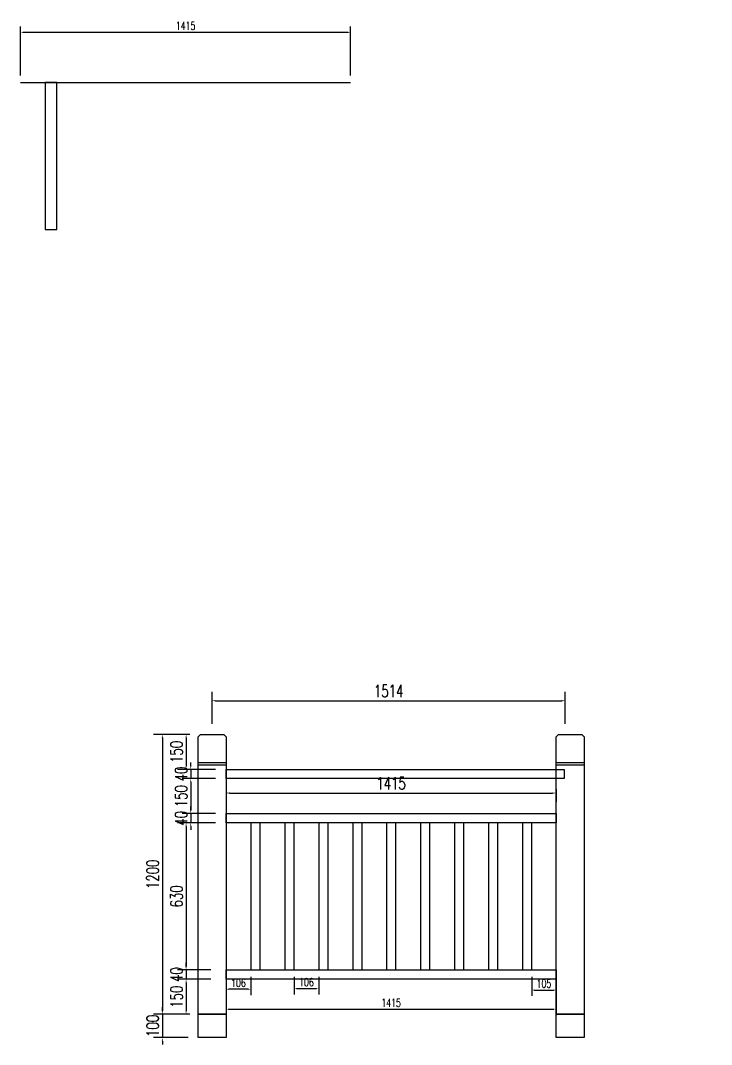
# Model space of a CAD drawing. Header units: millimetres. Extents: x -38645 to 143575, y -84298 to 156976.
# Drawn here: x 103269 to 106231, y -74468 to -70077 of the extents above; entities that cross this region are included whole.
import ezdxf

# ---------------------------------------------------------------- set-up
doc = ezdxf.new("R2010")
doc.units = ezdxf.units.MM
doc.header["$LTSCALE"] = 1000
doc.layers.add('W-PLASTIC_RAILINGS塑木栏杆', color=6, linetype='Continuous')
doc.layers.add('W-STEEL_FRAME钢架', color=3, linetype='Continuous')
doc.styles.add('STANDARD_T3', font='simplex.shx', dxfattribs={"width": 0.7, "bigfont": 'gbcbig.shx'})
doc.dimstyles.new('W&&10', dxfattribs={"dimtxt": 35, "dimasz": 10, "dimexe": 25, "dimexo": 30, "dimgap": 10, "dimtad": 1, "dimdec": 0, "dimzin": 0, "dimdsep": 46, "dimtxsty": 'STANDARD_T3', "dimcen": 0.09, "dimclrd": 1, "dimclre": 1, "dimclrt": 7, "dimazin": 2, "dimtfac": 1, "dimtdec": 0, "dimtix": 1, "dimtmove": 2, "dimatfit": 3, "dimfxl": 100, "dimtolj": 1, "dimtzin": 0, "dimarcsym": 0})
doc.dimstyles.new('W&&15', dxfattribs={"dimtxt": 52.5, "dimasz": 15, "dimexe": 37.5, "dimexo": 45, "dimgap": 15, "dimtad": 1, "dimdec": 0, "dimzin": 0, "dimdsep": 46, "dimtxsty": 'STANDARD_T3', "dimcen": 0.09, "dimclrd": 1, "dimclre": 1, "dimclrt": 7, "dimazin": 2, "dimtfac": 1, "dimtdec": 0, "dimtix": 1, "dimtmove": 2, "dimatfit": 3, "dimfxl": 100, "dimtolj": 1, "dimtzin": 0, "dimarcsym": 0})

# ---------------------------------------------------------------- blocks, each defined once
blk = doc.blocks.new('*D65')
at = {"layer": 'Defpoints', "color": 0, "transparency": 16777216}
for p in [(105604.2, -72993.7), (104090.2, -73137.9), (105604.2, -73137.9)]:
    blk.add_point(p, dxfattribs=at)
at = {"layer": 'W-PLASTIC_RAILINGS塑木栏杆', "color": 1, "lineweight": -2, "transparency": 16777216}
for p, q in [((104090.2, -73092.9), (104090.2, -72956.2)), ((105604.2, -73092.9), (105604.2, -72956.2)), ((104105.2, -72993.7), (105589.2, -72993.7))]:
    blk.add_line(p, q, dxfattribs=at)
at = {"layer": 'W-PLASTIC_RAILINGS塑木栏杆', "color": 1, "transparency": 16777216}
for points in [[(104105.2, -72991.2), (104105.2, -72996.2), (104090.2, -72993.7)], [(105589.2, -72991.2), (105589.2, -72996.2), (105604.2, -72993.7)]]:
    blk.add_solid(points, dxfattribs=at)
at = {"layer": 'W-PLASTIC_RAILINGS塑木栏杆', "color": 7, "transparency": 16777216, "insert": (104847.2, -72952.4), "char_height": 52.5, "attachment_point": 5, "style": 'STANDARD_T3'}
blk.add_mtext('\\A1;1514', dxfattribs=at)
blk = doc.blocks.new('*D66')
at = {"layer": 'Defpoints', "color": 0, "transparency": 16777216}
for p in [(104040.2, -73137.9), (103877.2, -74337.9), (104040.2, -74337.9)]:
    blk.add_point(p, dxfattribs=at)
at = {"layer": 'W-PLASTIC_RAILINGS塑木栏杆', "color": 1, "lineweight": -2, "transparency": 16777216}
for p, q in [((103995.2, -73137.9), (103839.7, -73137.9)), ((103877.2, -73152.9), (103877.2, -74322.9)), ((103995.2, -74337.9), (103839.7, -74337.9))]:
    blk.add_line(p, q, dxfattribs=at)
at = {"layer": 'W-PLASTIC_RAILINGS塑木栏杆', "color": 1, "transparency": 16777216}
for points in [[(103874.7, -73152.9), (103879.7, -73152.9), (103877.2, -73137.9)], [(103874.7, -74322.9), (103879.7, -74322.9), (103877.2, -74337.9)]]:
    blk.add_solid(points, dxfattribs=at)
at = {"layer": 'W-PLASTIC_RAILINGS塑木栏杆', "color": 7, "transparency": 16777216, "insert": (103835.9, -73737.9), "char_height": 52.5, "attachment_point": 5, "rotation": 90, "style": 'STANDARD_T3'}
blk.add_mtext('\\A1;1200', dxfattribs=at)
blk = doc.blocks.new('*D70')
at = {"layer": 'Defpoints', "color": 0, "transparency": 16777216}
for p in [(104040.2, -73137.9), (103979, -73287.9), (104150.2, -73287.9)]:
    blk.add_point(p, dxfattribs=at)
at = {"layer": 'W-PLASTIC_RAILINGS塑木栏杆', "color": 1, "lineweight": -2, "transparency": 16777216}
for p, q in [((103995.2, -73137.9), (103941.5, -73137.9)), ((103979, -73152.9), (103979, -73272.9)), ((104105.2, -73287.9), (103941.5, -73287.9))]:
    blk.add_line(p, q, dxfattribs=at)
at = {"layer": 'W-PLASTIC_RAILINGS塑木栏杆', "color": 1, "transparency": 16777216}
for points in [[(103976.5, -73152.9), (103981.5, -73152.9), (103979, -73137.9)], [(103976.5, -73272.9), (103981.5, -73272.9), (103979, -73287.9)]]:
    blk.add_solid(points, dxfattribs=at)
at = {"layer": 'W-PLASTIC_RAILINGS塑木栏杆', "color": 7, "transparency": 16777216, "insert": (103937.8, -73212.9), "char_height": 52.5, "attachment_point": 5, "rotation": 90, "style": 'STANDARD_T3'}
blk.add_mtext('\\A1;150', dxfattribs=at)
blk = doc.blocks.new('*D71')
at = {"layer": 'Defpoints', "color": 0, "transparency": 16777216}
for p in [(103999, -73327.9), (104150.2, -73287.9), (104150.2, -73327.9)]:
    blk.add_point(p, dxfattribs=at)
at = {"layer": 'W-PLASTIC_RAILINGS塑木栏杆', "color": 1, "lineweight": -2, "transparency": 16777216}
for p, q in [((103999, -73272.9), (103999, -73257.9)), ((104105.2, -73287.9), (103961.5, -73287.9)), ((104105.2, -73327.9), (103961.5, -73327.9)), ((103999, -73287.9), (103999, -73327.9)), ((103999, -73342.9), (103999, -73357.9))]:
    blk.add_line(p, q, dxfattribs=at)
at = {"layer": 'W-PLASTIC_RAILINGS塑木栏杆', "color": 1, "transparency": 16777216}
for points in [[(103996.5, -73272.9), (104001.5, -73272.9), (103999, -73287.9)], [(103996.5, -73342.9), (104001.5, -73342.9), (103999, -73327.9)]]:
    blk.add_solid(points, dxfattribs=at)
at = {"layer": 'W-PLASTIC_RAILINGS塑木栏杆', "color": 7, "transparency": 16777216, "insert": (103957.8, -73307.9), "char_height": 52.5, "attachment_point": 5, "rotation": 90, "style": 'STANDARD_T3'}
blk.add_mtext('\\A1;40', dxfattribs=at)
blk = doc.blocks.new('*D72')
at = {"layer": 'Defpoints', "color": 0, "transparency": 16777216}
for p in [(104150.2, -73327.9), (103999, -73477.9), (104150.2, -73477.9)]:
    blk.add_point(p, dxfattribs=at)
at = {"layer": 'W-PLASTIC_RAILINGS塑木栏杆', "color": 1, "lineweight": -2, "transparency": 16777216}
for p, q in [((104105.2, -73327.9), (103961.5, -73327.9)), ((103999, -73342.9), (103999, -73462.9)), ((104105.2, -73477.9), (103961.5, -73477.9))]:
    blk.add_line(p, q, dxfattribs=at)
at = {"layer": 'W-PLASTIC_RAILINGS塑木栏杆', "color": 1, "transparency": 16777216}
for points in [[(103996.5, -73342.9), (104001.5, -73342.9), (103999, -73327.9)], [(103996.5, -73462.9), (104001.5, -73462.9), (103999, -73477.9)]]:
    blk.add_solid(points, dxfattribs=at)
at = {"layer": 'W-PLASTIC_RAILINGS塑木栏杆', "color": 7, "transparency": 16777216, "insert": (103957.8, -73402.9), "char_height": 52.5, "attachment_point": 5, "rotation": 90, "style": 'STANDARD_T3'}
blk.add_mtext('\\A1;150', dxfattribs=at)
blk = doc.blocks.new('*D73')
at = {"layer": 'Defpoints', "color": 0, "transparency": 16777216}
for p in [(104150.2, -73477.9), (103999, -73517.9), (104150.2, -73517.9)]:
    blk.add_point(p, dxfattribs=at)
at = {"layer": 'W-PLASTIC_RAILINGS塑木栏杆', "color": 1, "lineweight": -2, "transparency": 16777216}
for p, q in [((103999, -73462.9), (103999, -73447.9)), ((104105.2, -73477.9), (103961.5, -73477.9)), ((103999, -73477.9), (103999, -73517.9)), ((104105.2, -73517.9), (103961.5, -73517.9)), ((103999, -73532.9), (103999, -73547.9))]:
    blk.add_line(p, q, dxfattribs=at)
at = {"layer": 'W-PLASTIC_RAILINGS塑木栏杆', "color": 1, "transparency": 16777216}
for points in [[(103996.5, -73462.9), (104001.5, -73462.9), (103999, -73477.9)], [(103996.5, -73532.9), (104001.5, -73532.9), (103999, -73517.9)]]:
    blk.add_solid(points, dxfattribs=at)
at = {"layer": 'W-PLASTIC_RAILINGS塑木栏杆', "color": 7, "transparency": 16777216, "insert": (103957.8, -73497.9), "char_height": 52.5, "attachment_point": 5, "rotation": 90, "style": 'STANDARD_T3'}
blk.add_mtext('\\A1;40', dxfattribs=at)
blk = doc.blocks.new('*D74')
at = {"layer": 'Defpoints', "color": 0, "transparency": 16777216}
for p in [(104150.2, -73517.9), (103979, -74147.9), (104130.2, -74147.9)]:
    blk.add_point(p, dxfattribs=at)
at = {"layer": 'W-PLASTIC_RAILINGS塑木栏杆', "color": 1, "lineweight": -2, "transparency": 16777216}
for p, q in [((104105.2, -73517.9), (103941.5, -73517.9)), ((103979, -73532.9), (103979, -74132.9)), ((104085.2, -74147.9), (103941.5, -74147.9))]:
    blk.add_line(p, q, dxfattribs=at)
at = {"layer": 'W-PLASTIC_RAILINGS塑木栏杆', "color": 1, "transparency": 16777216}
for points in [[(103976.5, -73532.9), (103981.5, -73532.9), (103979, -73517.9)], [(103976.5, -74132.9), (103981.5, -74132.9), (103979, -74147.9)]]:
    blk.add_solid(points, dxfattribs=at)
at = {"layer": 'W-PLASTIC_RAILINGS塑木栏杆', "color": 7, "transparency": 16777216, "insert": (103937.8, -73832.9), "char_height": 52.5, "attachment_point": 5, "rotation": 90, "style": 'STANDARD_T3'}
blk.add_mtext('\\A1;630', dxfattribs=at)
blk = doc.blocks.new('*D75')
at = {"layer": 'Defpoints', "color": 0, "transparency": 16777216}
for p in [(104130.2, -74147.9), (103979, -74187.9), (104130.2, -74187.9)]:
    blk.add_point(p, dxfattribs=at)
at = {"layer": 'W-PLASTIC_RAILINGS塑木栏杆', "color": 1, "lineweight": -2, "transparency": 16777216}
for p, q in [((103979, -74132.9), (103979, -74117.9)), ((104085.2, -74147.9), (103941.5, -74147.9)), ((103979, -74147.9), (103979, -74187.9)), ((104085.2, -74187.9), (103941.5, -74187.9)), ((103979, -74202.9), (103979, -74217.9))]:
    blk.add_line(p, q, dxfattribs=at)
at = {"layer": 'W-PLASTIC_RAILINGS塑木栏杆', "color": 1, "transparency": 16777216}
for points in [[(103976.5, -74132.9), (103981.5, -74132.9), (103979, -74147.9)], [(103976.5, -74202.9), (103981.5, -74202.9), (103979, -74187.9)]]:
    blk.add_solid(points, dxfattribs=at)
at = {"layer": 'W-PLASTIC_RAILINGS塑木栏杆', "color": 7, "transparency": 16777216, "insert": (103937.8, -74167.9), "char_height": 52.5, "attachment_point": 5, "rotation": 90, "style": 'STANDARD_T3'}
blk.add_mtext('\\A1;40', dxfattribs=at)
blk = doc.blocks.new('*D76')
at = {"layer": 'Defpoints', "color": 0, "transparency": 16777216}
for p in [(104130.2, -74187.9), (103979, -74337.9), (104040.2, -74337.9)]:
    blk.add_point(p, dxfattribs=at)
at = {"layer": 'W-PLASTIC_RAILINGS塑木栏杆', "color": 1, "lineweight": -2, "transparency": 16777216}
for p, q in [((104085.2, -74187.9), (103941.5, -74187.9)), ((103979, -74202.9), (103979, -74322.9)), ((103995.2, -74337.9), (103941.5, -74337.9))]:
    blk.add_line(p, q, dxfattribs=at)
at = {"layer": 'W-PLASTIC_RAILINGS塑木栏杆', "color": 1, "transparency": 16777216}
for points in [[(103976.5, -74202.9), (103981.5, -74202.9), (103979, -74187.9)], [(103976.5, -74322.9), (103981.5, -74322.9), (103979, -74337.9)]]:
    blk.add_solid(points, dxfattribs=at)
at = {"layer": 'W-PLASTIC_RAILINGS塑木栏杆', "color": 7, "transparency": 16777216, "insert": (103937.8, -74262.9), "char_height": 52.5, "attachment_point": 5, "rotation": 90, "style": 'STANDARD_T3'}
blk.add_mtext('\\A1;150', dxfattribs=at)
blk = doc.blocks.new('*D77')
at = {"layer": 'Defpoints', "color": 0, "transparency": 16777216}
for p in [(104150.2, -73327.9), (105565.1, -73327.9), (105565.1, -73389.4)]:
    blk.add_point(p, dxfattribs=at)
at = {"layer": 'W-PLASTIC_RAILINGS塑木栏杆', "color": 1, "lineweight": -2, "transparency": 16777216}
for p, q in [((104150.2, -73372.9), (104150.2, -73426.9)), ((105565.1, -73372.9), (105565.1, -73426.9)), ((104165.2, -73389.4), (105550.1, -73389.4))]:
    blk.add_line(p, q, dxfattribs=at)
at = {"layer": 'W-PLASTIC_RAILINGS塑木栏杆', "color": 1, "transparency": 16777216}
for points in [[(104165.2, -73386.9), (104165.2, -73391.9), (104150.2, -73389.4)], [(105550.1, -73386.9), (105550.1, -73391.9), (105565.1, -73389.4)]]:
    blk.add_solid(points, dxfattribs=at)
at = {"layer": 'W-PLASTIC_RAILINGS塑木栏杆', "color": 7, "transparency": 16777216, "insert": (104857.7, -73348.1), "char_height": 52.5, "attachment_point": 5, "style": 'STANDARD_T3'}
blk.add_mtext('\\A1;1415', dxfattribs=at)
blk = doc.blocks.new('*D242')
at = {"layer": 'Defpoints', "color": 0, "transparency": 16777216}
for p in [(104040.2, -74337.9), (103877.2, -74437.9), (104032.2, -74437.9)]:
    blk.add_point(p, dxfattribs=at)
at = {"layer": 'W-PLASTIC_RAILINGS塑木栏杆', "color": 1, "lineweight": -2, "transparency": 16777216}
for p, q in [((103995.2, -74337.9), (103839.7, -74337.9)), ((103877.2, -74322.9), (103877.2, -74307.9)), ((103877.2, -74337.9), (103877.2, -74437.9)), ((103987.2, -74437.9), (103839.7, -74437.9)), ((103877.2, -74452.9), (103877.2, -74467.9))]:
    blk.add_line(p, q, dxfattribs=at)
at = {"layer": 'W-PLASTIC_RAILINGS塑木栏杆', "color": 1, "transparency": 16777216}
for points in [[(103874.7, -74322.9), (103879.7, -74322.9), (103877.2, -74337.9)], [(103874.7, -74452.9), (103879.7, -74452.9), (103877.2, -74437.9)]]:
    blk.add_solid(points, dxfattribs=at)
at = {"layer": 'W-PLASTIC_RAILINGS塑木栏杆', "color": 7, "transparency": 16777216, "insert": (103835.9, -74387.9), "char_height": 52.5, "attachment_point": 5, "rotation": 90, "style": 'STANDARD_T3'}
blk.add_mtext('\\A1;100', dxfattribs=at)
blk = doc.blocks.new('*D521')
at = {"layer": 'Defpoints', "color": 0, "transparency": 16777216}
for p in [(104684.2, -70127.4), (103269.2, -70343.2), (104684.2, -70343.2)]:
    blk.add_point(p, dxfattribs=at)
at = {"layer": 'W-STEEL_FRAME钢架', "color": 1, "lineweight": -2, "transparency": 16777216}
for p, q in [((103269.2, -70313.2), (103269.2, -70102.4)), ((104684.2, -70313.2), (104684.2, -70102.4)), ((103279.2, -70127.4), (104674.2, -70127.4))]:
    blk.add_line(p, q, dxfattribs=at)
at = {"layer": 'W-STEEL_FRAME钢架', "color": 1, "transparency": 16777216}
for points in [[(103279.2, -70125.7), (103279.2, -70129), (103269.2, -70127.4)], [(104674.2, -70125.7), (104674.2, -70129), (104684.2, -70127.4)]]:
    blk.add_solid(points, dxfattribs=at)
at = {"layer": 'W-STEEL_FRAME钢架', "color": 7, "transparency": 16777216, "insert": (103976.7, -70099.9), "char_height": 35, "attachment_point": 5, "style": 'STANDARD_T3'}
blk.add_mtext('\\A1;1415', dxfattribs=at)
blk = doc.blocks.new('*D526')
at = {"layer": 'Defpoints', "color": 0, "transparency": 16777216}
for p in [(116529.2, -73232.3), (116629.2, -73232.3), (116629.2, -73342.9), (104150.2, -74147.9), (104256.5, -74147.9), (104150.2, -74231.1)]:
    blk.add_point(p, dxfattribs=at)
at = {"layer": 'W-STEEL_FRAME钢架', "color": 1, "lineweight": -2, "transparency": 16777216}
for p, q in [((116529.2, -73262.3), (116529.2, -73367.9)), ((116629.2, -73262.3), (116629.2, -73367.9)), ((116539.2, -73342.9), (116619.2, -73342.9)), ((104150.2, -74177.9), (104150.2, -74256.1)), ((104256.5, -74177.9), (104256.5, -74256.1)), ((104246.5, -74231.1), (104160.2, -74231.1))]:
    blk.add_line(p, q, dxfattribs=at)
at = {"layer": 'W-STEEL_FRAME钢架', "color": 1, "transparency": 16777216}
for points in [[(116539.2, -73341.2), (116539.2, -73344.5), (116529.2, -73342.9)], [(116619.2, -73341.2), (116619.2, -73344.5), (116629.2, -73342.9)], [(104160.2, -74229.4), (104160.2, -74232.7), (104150.2, -74231.1)], [(104246.5, -74229.4), (104246.5, -74232.7), (104256.5, -74231.1)]]:
    blk.add_solid(points, dxfattribs=at)
at = {"layer": 'W-STEEL_FRAME钢架', "color": 7, "transparency": 16777216, "char_height": 35, "attachment_point": 5, "style": 'STANDARD_T3'}
for s, insert in [('\\A1;100', (116579.2, -73315.4)), ('\\A1;106', (104203.3, -74203.6))]:
    blk.add_mtext(s, dxfattribs=dict(at, insert=insert))
blk = doc.blocks.new('*D544')
at = {"layer": 'Defpoints', "color": 0, "transparency": 16777216}
for p in [(104150.2, -74187.9), (105565.3, -74187.9), (105565.3, -74316.3)]:
    blk.add_point(p, dxfattribs=at)
at = {"layer": 'W-STEEL_FRAME钢架', "color": 1, "lineweight": -2, "transparency": 16777216}
for p, q in [((104150.2, -74217.9), (104150.2, -74341.3)), ((105565.3, -74217.9), (105565.3, -74341.3)), ((104160.2, -74316.3), (105555.3, -74316.3))]:
    blk.add_line(p, q, dxfattribs=at)
at = {"layer": 'W-STEEL_FRAME钢架', "color": 1, "transparency": 16777216}
for points in [[(104160.2, -74314.6), (104160.2, -74317.9), (104150.2, -74316.3)], [(105555.3, -74314.6), (105555.3, -74317.9), (105565.3, -74316.3)]]:
    blk.add_solid(points, dxfattribs=at)
at = {"layer": 'W-STEEL_FRAME钢架', "color": 7, "transparency": 16777216, "insert": (104857.8, -74288.8), "char_height": 35, "attachment_point": 5, "style": 'STANDARD_T3'}
blk.add_mtext('\\A1;1415', dxfattribs=at)
blk = doc.blocks.new('*U547')
at = {"layer": 'W-PLASTIC_RAILINGS塑木栏杆'}
blk.add_lwpolyline([(20, 315), (-20, 315), (-20, -315), (20, -315)], close=True, dxfattribs=at)
blk = doc.blocks.new('*U548')
at = {"layer": 'W-STEEL_FRAME钢架', "color": 0, "linetype": 'ByBlock', "lineweight": -2, "transparency": 16777216}
for p in [(0, 0), (145.5, 0), (291, 0), (436.5, 0), (582, 0), (727.5, 0), (873, 0), (1018.5, 0), (1164, 0)]:
    blk.add_blockref('*U547', p, dxfattribs=at)
blk = doc.blocks.new('*D549')
at = {"layer": 'Defpoints', "color": 0, "transparency": 16777216}
for p in [(104442, -74147.9), (104547.5, -74147.9), (104547.5, -74227.9)]:
    blk.add_point(p, dxfattribs=at)
at = {"layer": 'W-STEEL_FRAME钢架', "color": 1, "lineweight": -2, "transparency": 16777216}
for p, q in [((104442, -74177.9), (104442, -74252.9)), ((104547.5, -74177.9), (104547.5, -74252.9)), ((104452, -74227.9), (104537.5, -74227.9))]:
    blk.add_line(p, q, dxfattribs=at)
at = {"layer": 'W-STEEL_FRAME钢架', "color": 1, "transparency": 16777216}
for points in [[(104452, -74226.3), (104452, -74229.6), (104442, -74227.9)], [(104537.5, -74226.3), (104537.5, -74229.6), (104547.5, -74227.9)]]:
    blk.add_solid(points, dxfattribs=at)
at = {"layer": 'W-STEEL_FRAME钢架', "color": 7, "transparency": 16777216, "insert": (104494.7, -74200.4), "char_height": 35, "attachment_point": 5, "style": 'STANDARD_T3'}
blk.add_mtext('\\A1;106', dxfattribs=at)
blk = doc.blocks.new('*D550')
at = {"layer": 'Defpoints', "color": 0, "transparency": 16777216}
for p in [(105460.5, -74147.9), (105565.3, -74147.9), (105565.3, -74234.2)]:
    blk.add_point(p, dxfattribs=at)
at = {"layer": 'W-STEEL_FRAME钢架', "color": 1, "lineweight": -2, "transparency": 16777216}
for p, q in [((105460.5, -74177.9), (105460.5, -74259.2)), ((105565.3, -74177.9), (105565.3, -74259.2)), ((105470.5, -74234.2), (105555.3, -74234.2))]:
    blk.add_line(p, q, dxfattribs=at)
at = {"layer": 'W-STEEL_FRAME钢架', "color": 1, "transparency": 16777216}
for points in [[(105470.5, -74232.5), (105470.5, -74235.8), (105460.5, -74234.2)], [(105555.3, -74232.5), (105555.3, -74235.8), (105565.3, -74234.2)]]:
    blk.add_solid(points, dxfattribs=at)
at = {"layer": 'W-STEEL_FRAME钢架', "color": 7, "transparency": 16777216, "insert": (105512.9, -74206.7), "char_height": 35, "attachment_point": 5, "style": 'STANDARD_T3'}
blk.add_mtext('\\A1;105', dxfattribs=at)

msp = doc.modelspace()

# ---------------------------------------------------------------- linework, layer by layer
at = {"layer": 'W-PLASTIC_RAILINGS塑木栏杆'}
for p, q in [((104030.2, -73257.9), (104150.2, -73257.9)), ((104030.2, -73267.9), (104150.2, -73267.9)), ((105565.3, -73257.9), (105685.3, -73257.9)), ((105565.3, -73267.9), (105685.3, -73267.9))]:
    msp.add_line(p, q, dxfattribs=at)
for points in [[(103424.7, -70343.2), (103374.7, -70343.2), (103374.7, -70973.2), (103424.7, -70973.2)], [(104040.2, -73137.9), (104140.2, -73137.9), (104150.2, -73147.9), (104150.2, -74337.9), (104030.2, -74337.9), (104030.2, -73147.9)], [(105575.3, -73137.9), (105675.3, -73137.9), (105685.3, -73147.9), (105685.3, -74337.9), (105565.3, -74337.9), (105565.3, -73147.9)], [(104150.2, -73287.9), (105600.2, -73287.9), (105600.2, -73327.9), (104150.2, -73327.9)], [(104150.2, -73477.9), (105565.3, -73477.9), (105565.3, -73517.9), (104150.2, -73517.9)], [(104150.2, -74147.9), (105565.3, -74147.9), (105565.3, -74187.9), (104150.2, -74187.9)]]:
    msp.add_lwpolyline(points, close=True, dxfattribs=at)
at = {"layer": 'W-STEEL_FRAME钢架'}
msp.add_line((103269.2, -70343.2), (104684.2, -70343.2), dxfattribs=at)
for points in [[(104030.2, -74337.9), (104150.2, -74337.9), (104150.2, -74437.9), (104030.2, -74437.9)], [(105565.3, -74337.9), (105685.3, -74337.9), (105685.3, -74437.9), (105565.3, -74437.9)]]:
    msp.add_lwpolyline(points, close=True, dxfattribs=at)

# ---------------------------------------------------------------- block references
msp.add_blockref('*U548', (104276.5, -73832.9), dxfattribs=at)

# ---------------------------------------------------------------- dimensions: what is measured, and where the dimension line sits
at = {"layer": 'W-PLASTIC_RAILINGS塑木栏杆'}
for base, p1, p2, picture, middle in [((105604.2, -72993.7), (104090.2, -73137.9), (105604.2, -73137.9), '*D65', (104847.2, -72952.4)), ((105565.1, -73389.4), (104150.2, -73327.9), (105565.1, -73327.9), '*D77', (104857.7, -73348.1))]:
    dim = msp.add_linear_dim(base=base, p1=p1, p2=p2, dimstyle='W&&15', dxfattribs=at)
    dim.commit()
    dim.dimension.update_dxf_attribs({"geometry": picture, "text_midpoint": middle})
for base, p1, p2, picture, middle in [((103877.2, -74337.9), (104040.2, -73137.9), (104040.2, -74337.9), '*D66', (103835.9, -73737.9)), ((103979, -73287.9), (104040.2, -73137.9), (104150.2, -73287.9), '*D70', (103937.8, -73212.9)), ((103999, -73327.9), (104150.2, -73287.9), (104150.2, -73327.9), '*D71', (103957.8, -73307.9)), ((103999, -73477.9), (104150.2, -73327.9), (104150.2, -73477.9), '*D72', (103957.8, -73402.9)), ((103999, -73517.9), (104150.2, -73477.9), (104150.2, -73517.9), '*D73', (103957.8, -73497.9)), ((103979, -74147.9), (104150.2, -73517.9), (104130.2, -74147.9), '*D74', (103937.8, -73832.9)), ((103979, -74187.9), (104130.2, -74147.9), (104130.2, -74187.9), '*D75', (103937.8, -74167.9)), ((103979, -74337.9), (104130.2, -74187.9), (104040.2, -74337.9), '*D76', (103937.8, -74262.9)), ((103877.2, -74437.9), (104040.2, -74337.9), (104032.2, -74437.9), '*D242', (103835.9, -74387.9))]:
    dim = msp.add_linear_dim(base=base, p1=p1, p2=p2, angle=90, dimstyle='W&&15', dxfattribs=at)
    dim.commit()
    dim.dimension.update_dxf_attribs({"geometry": picture, "text_midpoint": middle})
at = {"layer": 'W-STEEL_FRAME钢架'}
for base, p1, p2, picture, middle in [((104684.2, -70127.4), (103269.2, -70343.2), (104684.2, -70343.2), '*D521', (103976.7, -70099.9)), ((104150.2, -74231.1), (104256.5, -74147.9), (104150.2, -74147.9), '*D526', (104203.3, -74203.6)), ((116629.2, -73342.9), (116529.2, -73232.3), (116629.2, -73232.3), '*D526', (116579.2, -73315.4)), ((104547.4701832, -74227.9349593), (104441.9701832, -74147.8656731), (104547.4701832, -74147.8656731), '*D549', (104494.7201832, -74200.4349593)), ((105565.3, -74234.2), (105460.5, -74147.9), (105565.3, -74147.9), '*D550', (105512.9, -74206.7)), ((105565.3, -74316.3), (104150.2, -74187.9), (105565.3, -74187.9), '*D544', (104857.8, -74288.8))]:
    dim = msp.add_linear_dim(base=base, p1=p1, p2=p2, dimstyle='W&&10', dxfattribs=at)
    dim.commit()
    dim.dimension.update_dxf_attribs({"geometry": picture, "text_midpoint": middle})

doc.saveas('drawing.dxf')
